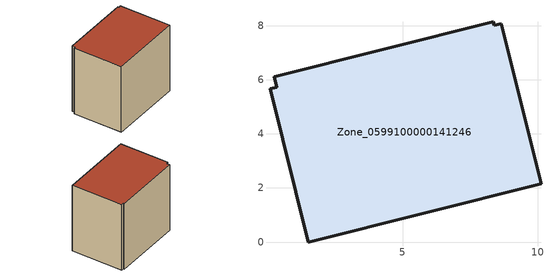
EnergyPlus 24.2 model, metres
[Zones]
Zone_0599100000141246
 floor ground (C_G): 10.12,2.16 1.51,0 0.1,5.66 0.34,5.73 0.26,6.12 8.36,8.14 8.39,8.01 8.64,8.08 z0
 wall outside (C_F): 1.51,0 10.12,2.16 8.64,8.08 8.39,8.01 8.36,8.14 0.26,6.12 0.34,5.73 0.1,5.66 1.51,0 z0:8.19
 roof outside (C_R): 8.36,8.14 0.26,6.12 0.34,5.73 0.1,5.66 1.51,0 10.12,2.16 8.64,8.08 8.39,8.01 z8.19
[BUILDING]
Pand.0599100000141246: North Axis=0; Terrain=City; Loads Convergence Tolerance Value=0.04; Temperature Convergence Tolerance Value=0.4; Solar Distribution=FullExterior; Maximum Number of Warmup Days=25; Minimum Number of Warmup Days=1
[Site:Location]
Rotterdam.The.Hague.AP_ZH_NLD Design_Conditions: Latitude=51.96; Longitude=4.45; Time Zone=1; Elevation=-4.5
[SITE:GROUNDTEMPERATURE:BUILDINGSURFACE]
18, 18, 18, 18, 18, 18, 18, 18, 18, 18, 18, 18
[MATERIAL] Thermal Absorptance=0.9; Solar Absorptance=0.7; Visible Absorptance=0.7
Name | Roughness | Thickness | Conductivity | Density | Specific Heat
G.TC.1965-1974 | MediumSmooth | 0.15 | 0.882353 | 540 | 1210
F.TC.1965-1974 | Rough | 0.3 | 0.697674 | 1920 | 840
R.TC.1965-1974 | MediumRough | 0.2 | 0.232558 | 1500 | 1000
[CONSTRUCTION]
C_G: G.TC.1965-1974
C_F: F.TC.1965-1974
C_R: R.TC.1965-1974
[ZONE]
Zone_0599100000141246: Type=1; Multiplier=1; Ceiling Height=Autocalculate; Volume=Autocalculate; Floor Area=autocalculate; Part of Total Floor Area=Yes
[ZONEINFILTRATION:DESIGNFLOWRATE]
Infil_Zone_0599100000141246: Zone or ZoneList or Space or SpaceList=Zone_0599100000141246; Schedule=AlwaysOn; Design Flow Rate Calculation Method=Flow/Area; Flow Rate per Floor Area=0.003; Constant Term Coefficient=1; Temperature Term Coefficient=0; Velocity Term Coefficient=0; Velocity Squared Term Coefficient=0
[HVACTEMPLATE:ZONE:IDEALLOADSAIRSYSTEM]
Zone_0599100000141246: Maximum Heating Supply Air Temperature=50; Minimum Cooling Supply Air Temperature=13; Maximum Heating Supply Air Humidity Ratio=0.0156; Minimum Cooling Supply Air Humidity Ratio=0.0077; Heating Limit=NoLimit; Cooling Limit=NoLimit; Dehumidification Control Type=ConstantSensibleHeatRatio; Cooling Sensible Heat Ratio=0.7; Dehumidification Setpoint=60; Humidification Control Type=None; Humidification Setpoint=30; Outdoor Air Method=None; Outdoor Air Flow Rate per Person=0.00944; Outdoor Air Flow Rate per Zone Floor Area=0; Outdoor Air Flow Rate per Zone=0; Demand Controlled Ventilation Type=None; Outdoor Air Economizer Type=NoEconomizer; Heat Recovery Type=None; Sensible Heat Recovery Effectiveness=0.7; Latent Heat Recovery Effectiveness=0.65
[ZONECONTROL:THERMOSTAT]
ThermostatControl_Zone_0599100000141246: Zone or ZoneList=Zone_0599100000141246; Control Type Schedule=DualSetpointControlType; Control 1=Thermostat_Zone_0599100000141246; Temperature Difference Between Cutout And Setpoint=0
[THERMOSTATSETPOINT:DUALSETPOINT]
Thermostat_Zone_0599100000141246: Heating Setpoint Temperature Schedule=HeatingSetpoint_Zone_0599100000141246; Cooling Setpoint Temperature Schedule=CoolingSetpoint_Zone_0599100000141246
[SCHEDULE:COMPACT]
HeatingSetpoint_Zone_0599100000141246: Through: 12/31, For: AllDays, Until: 24:00, 21
CoolingSetpoint_Zone_0599100000141246: Through: 12/31, For: AllDays, Until: 24:00, 24
DualSetpointControlType: Through: 12/31, For: AllDays, Until: 24:00, 4
AlwaysOn: Through: 12/31, For: AllDays, Until: 24:00, 1
